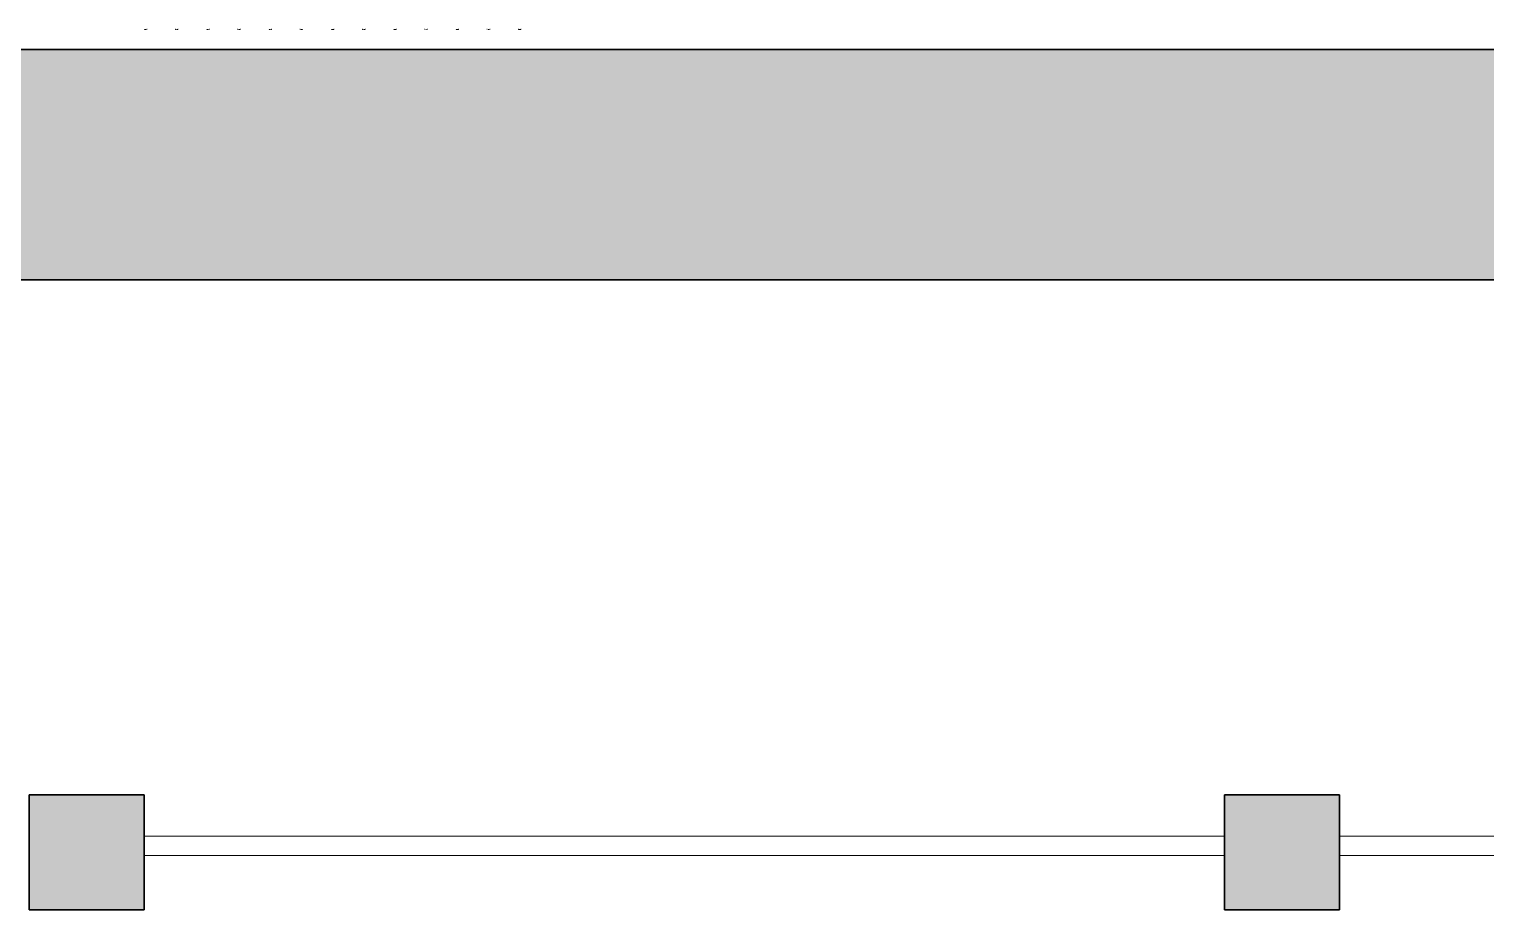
# Model space of a CAD drawing. Header units: inches. Extents: x -1176 to 1551, y -3558 to 978.
# Drawn here: x 217.5 to 369.4, y -66.9 to 24.9 of the extents above; entities that cross this region are included whole.
import ezdxf

# ---------------------------------------------------------------- set-up
doc = ezdxf.new("R2010")
doc.units = ezdxf.units.IN
doc.header["$MEASUREMENT"] = 0
doc.linetypes.add('Demolished', pattern=[0.1875, 0.125, -0.0625])
for name, color, linetype, lineweight in [('A-COLS', 52, 'Continuous', 18), ('A-FLOR-HRAL', 11, 'Continuous', 18), ('A-GENM', 13, 'Demolished', 9), ('A-WALL', 113, 'Continuous', 18), ('A-WALL-PATT', 111, 'Continuous', 18)]:
    doc.layers.add(name, color=color, linetype=linetype, lineweight=lineweight)

# ---------------------------------------------------------------- blocks, each defined once
blk = doc.blocks.new('Top Rail Type - Top Rail_Internal_-5011479-1st Floor Demo')
at = {"layer": 'A-FLOR-HRAL', "lineweight": 9}
for p, q in [((229.54, -59.18), (342.13, -59.18)), ((354.13, -59.18), (466.4, -59.18)), ((342.13, -61.18), (229.54, -61.18)), ((466.4, -61.18), (354.13, -61.18))]:
    blk.add_line(p, q, dxfattribs=at)
blk = doc.blocks.new('Top Rail Type - Top Rail_Internal_-V4-1st Floor Demo')
at = {"layer": 'A-FLOR-HRAL', "lineweight": 9}
for p, q in [((229.54, -59.18), (342.13, -59.18)), ((354.13, -59.18), (466.4, -59.18)), ((229.54, -61.18), (342.13, -61.18)), ((354.13, -61.18), (466.4, -61.18))]:
    blk.add_line(p, q, dxfattribs=at)
blk = doc.blocks.new('Cast_Iron_Radiator_8182 - Cast_Iron_Radiator_8182-V55-1st Floor Demo')
at = {"layer": 'A-GENM', "linetype": 'Continuous'}
for p, q in [((-2.54, -4.93), (-2.5, -4.93)), ((-2.5, -4.93), (-2.46, -4.93)), ((0.71, -4.93), (0.75, -4.93)), ((0.75, -4.93), (0.79, -4.93)), ((3.96, -4.93), (4, -4.93)), ((4, -4.93), (4.04, -4.93)), ((7.21, -4.93), (7.25, -4.93)), ((7.25, -4.93), (7.29, -4.93)), ((10.46, -4.93), (10.5, -4.93)), ((10.5, -4.93), (10.54, -4.93)), ((13.71, -4.93), (13.75, -4.93)), ((13.75, -4.93), (13.79, -4.93))]:
    blk.add_line(p, q, dxfattribs=at)
at = {"layer": 'A-GENM', "linetype": 'Continuous', "flags": 128}
for points in [[(-5.89, -4.9), (-5.89, -4.9), (-5.9, -4.9), (-5.9, -4.89), (-5.91, -4.89)], [(-5.84, -4.93), (-5.85, -4.92), (-5.85, -4.92), (-5.86, -4.92), (-5.87, -4.91), (-5.87, -4.91)], [(-5.63, -4.91), (-5.63, -4.92), (-5.64, -4.92), (-5.65, -4.92), (-5.66, -4.92), (-5.66, -4.93)], [(-5.59, -4.89), (-5.6, -4.89), (-5.6, -4.9), (-5.61, -4.9), (-5.62, -4.9)], [(-2.64, -4.9), (-2.64, -4.9), (-2.65, -4.9), (-2.65, -4.89), (-2.66, -4.89)], [(-2.59, -4.93), (-2.6, -4.92), (-2.6, -4.92), (-2.61, -4.92), (-2.62, -4.91), (-2.62, -4.91)], [(-2.38, -4.91), (-2.38, -4.92), (-2.39, -4.92), (-2.4, -4.92), (-2.41, -4.92), (-2.41, -4.93)], [(-2.34, -4.89), (-2.35, -4.89), (-2.35, -4.9), (-2.36, -4.9), (-2.37, -4.9)], [(0.61, -4.9), (0.61, -4.9), (0.6, -4.9), (0.6, -4.89), (0.59, -4.89)], [(0.66, -4.93), (0.65, -4.92), (0.65, -4.92), (0.64, -4.92), (0.63, -4.91), (0.63, -4.91)], [(0.87, -4.91), (0.87, -4.92), (0.86, -4.92), (0.85, -4.92), (0.84, -4.92), (0.84, -4.93)], [(0.91, -4.89), (0.9, -4.89), (0.9, -4.9), (0.89, -4.9), (0.88, -4.9)], [(3.86, -4.9), (3.86, -4.9), (3.85, -4.9), (3.85, -4.89), (3.84, -4.89)], [(3.91, -4.93), (3.9, -4.92), (3.9, -4.92), (3.89, -4.92), (3.88, -4.91), (3.88, -4.91)], [(4.12, -4.91), (4.12, -4.92), (4.11, -4.92), (4.1, -4.92), (4.09, -4.92), (4.09, -4.93)], [(4.16, -4.89), (4.15, -4.89), (4.15, -4.9), (4.14, -4.9), (4.13, -4.9)], [(7.11, -4.9), (7.11, -4.9), (7.1, -4.9), (7.1, -4.89), (7.09, -4.89)], [(7.16, -4.93), (7.15, -4.92), (7.15, -4.92), (7.14, -4.92), (7.13, -4.91), (7.13, -4.91)], [(7.37, -4.91), (7.37, -4.92), (7.36, -4.92), (7.35, -4.92), (7.34, -4.92), (7.34, -4.93)], [(7.41, -4.89), (7.4, -4.89), (7.4, -4.9), (7.39, -4.9), (7.38, -4.9)], [(10.36, -4.9), (10.36, -4.9), (10.35, -4.9), (10.35, -4.89), (10.34, -4.89)], [(10.41, -4.93), (10.4, -4.92), (10.4, -4.92), (10.39, -4.92), (10.38, -4.91), (10.38, -4.91)], [(10.62, -4.91), (10.62, -4.92), (10.61, -4.92), (10.6, -4.92), (10.59, -4.92), (10.59, -4.93)], [(10.66, -4.89), (10.65, -4.89), (10.65, -4.9), (10.64, -4.9), (10.63, -4.9)], [(13.61, -4.9), (13.61, -4.9), (13.6, -4.9), (13.6, -4.89), (13.59, -4.89)], [(13.66, -4.93), (13.65, -4.92), (13.65, -4.92), (13.64, -4.92), (13.63, -4.91), (13.63, -4.91)], [(13.87, -4.91), (13.87, -4.92), (13.86, -4.92), (13.85, -4.92), (13.84, -4.92), (13.84, -4.93)], [(13.91, -4.89), (13.9, -4.89), (13.9, -4.9), (13.89, -4.9), (13.88, -4.9)]]:
    blk.add_lwpolyline(points, dxfattribs=at)
blk = doc.blocks.new('Cast_Iron_Radiator_8182 - Cast_Iron_Radiator_8182-V56-1st Floor Demo')
at = {"layer": 'A-GENM', "linetype": 'Continuous'}
for p, q in [((-5.79, -4.93), (-5.75, -4.93)), ((-5.75, -4.93), (-5.71, -4.93)), ((-2.54, -4.93), (-2.5, -4.93)), ((-2.5, -4.93), (-2.46, -4.93)), ((0.71, -4.93), (0.75, -4.93)), ((0.75, -4.93), (0.79, -4.93)), ((3.96, -4.93), (4, -4.93)), ((4, -4.93), (4.04, -4.93)), ((7.21, -4.93), (7.25, -4.93)), ((7.25, -4.93), (7.29, -4.93)), ((10.46, -4.93), (10.5, -4.93)), ((10.5, -4.93), (10.54, -4.93)), ((13.71, -4.93), (13.75, -4.93)), ((13.75, -4.93), (13.79, -4.93))]:
    blk.add_line(p, q, dxfattribs=at)
at = {"layer": 'A-GENM', "linetype": 'Continuous', "flags": 128}
for points in [[(-5.89, -4.9), (-5.89, -4.9), (-5.9, -4.9), (-5.9, -4.89), (-5.91, -4.89)], [(-5.84, -4.93), (-5.85, -4.92), (-5.85, -4.92), (-5.86, -4.92), (-5.87, -4.91), (-5.87, -4.91)], [(-5.63, -4.91), (-5.63, -4.92), (-5.64, -4.92), (-5.65, -4.92), (-5.66, -4.92), (-5.66, -4.93)], [(-5.59, -4.89), (-5.6, -4.89), (-5.6, -4.9), (-5.61, -4.9), (-5.62, -4.9)], [(-2.64, -4.9), (-2.64, -4.9), (-2.65, -4.9), (-2.65, -4.89), (-2.66, -4.89)], [(-2.59, -4.93), (-2.6, -4.92), (-2.6, -4.92), (-2.61, -4.92), (-2.62, -4.91), (-2.62, -4.91)], [(-2.38, -4.91), (-2.38, -4.92), (-2.39, -4.92), (-2.4, -4.92), (-2.41, -4.92), (-2.41, -4.93)], [(-2.34, -4.89), (-2.35, -4.89), (-2.35, -4.9), (-2.36, -4.9), (-2.37, -4.9)], [(0.61, -4.9), (0.61, -4.9), (0.6, -4.9), (0.6, -4.89), (0.59, -4.89)], [(0.66, -4.93), (0.65, -4.92), (0.65, -4.92), (0.64, -4.92), (0.63, -4.91), (0.63, -4.91)], [(0.87, -4.91), (0.87, -4.92), (0.86, -4.92), (0.85, -4.92), (0.84, -4.92), (0.84, -4.93)], [(0.91, -4.89), (0.9, -4.89), (0.9, -4.9), (0.89, -4.9), (0.88, -4.9)], [(3.86, -4.9), (3.86, -4.9), (3.85, -4.9), (3.85, -4.89), (3.84, -4.89)], [(3.91, -4.93), (3.9, -4.92), (3.9, -4.92), (3.89, -4.92), (3.88, -4.91), (3.88, -4.91)], [(4.12, -4.91), (4.12, -4.92), (4.11, -4.92), (4.1, -4.92), (4.09, -4.92), (4.09, -4.93)], [(4.16, -4.89), (4.15, -4.89), (4.15, -4.9), (4.14, -4.9), (4.13, -4.9)], [(7.11, -4.9), (7.11, -4.9), (7.1, -4.9), (7.1, -4.89), (7.09, -4.89)], [(7.16, -4.93), (7.15, -4.92), (7.15, -4.92), (7.14, -4.92), (7.13, -4.91), (7.13, -4.91)], [(7.37, -4.91), (7.37, -4.92), (7.36, -4.92), (7.35, -4.92), (7.34, -4.92), (7.34, -4.93)], [(7.41, -4.89), (7.4, -4.89), (7.4, -4.9), (7.39, -4.9), (7.38, -4.9)], [(10.36, -4.9), (10.36, -4.9), (10.35, -4.9), (10.35, -4.89), (10.34, -4.89)], [(10.41, -4.93), (10.4, -4.92), (10.4, -4.92), (10.39, -4.92), (10.38, -4.91), (10.38, -4.91)], [(10.62, -4.91), (10.62, -4.92), (10.61, -4.92), (10.6, -4.92), (10.59, -4.92), (10.59, -4.93)], [(10.66, -4.89), (10.65, -4.89), (10.65, -4.9), (10.64, -4.9), (10.63, -4.9)], [(13.61, -4.9), (13.61, -4.9), (13.6, -4.9), (13.6, -4.89), (13.59, -4.89)], [(13.66, -4.93), (13.65, -4.92), (13.65, -4.92), (13.64, -4.92), (13.63, -4.91), (13.63, -4.91)], [(13.87, -4.91), (13.87, -4.92), (13.86, -4.92), (13.85, -4.92), (13.84, -4.92), (13.84, -4.93)], [(13.91, -4.89), (13.9, -4.89), (13.9, -4.9), (13.89, -4.9), (13.88, -4.9)]]:
    blk.add_lwpolyline(points, dxfattribs=at)

msp = doc.modelspace()

# ---------------------------------------------------------------- hatches: boundary and pattern name
at = {"layer": 'A-COLS'}
for points in [[(217.54, -66.86), (229.54, -66.86), (229.54, -54.86), (217.54, -54.86)], [(342.13, -66.86), (354.13, -66.86), (354.13, -54.86), (342.13, -54.86)]]:
    msp.add_hatch(color=250, dxfattribs=at).paths.add_polyline_path(points, flags=0)
at = {"layer": 'A-WALL-PATT', "lineweight": 9}
msp.add_hatch(color=7, dxfattribs=at).paths.add_polyline_path([(464.28, -1.17), (464.28, 22.83), (18.22, 22.83), (18.22, -1.17), (371.72, -1.17)], flags=0)

# ---------------------------------------------------------------- linework, layer by layer
at = {"layer": 'A-COLS', "color": 8, "lineweight": 30}
for p, q in [((229.54, -54.86), (217.54, -54.86)), ((217.54, -54.86), (217.54, -66.86)), ((229.54, -66.86), (229.54, -54.86)), ((354.13, -54.86), (342.13, -54.86)), ((342.13, -54.86), (342.13, -66.86)), ((354.13, -66.86), (354.13, -54.86)), ((217.54, -66.86), (229.54, -66.86)), ((342.13, -66.86), (354.13, -66.86))]:
    msp.add_line(p, q, dxfattribs=at)
at = {"layer": 'A-WALL', "color": 8, "lineweight": 30}
for p, q in [((464.28, 22.83), (18.22, 22.83)), ((1.72, -1.17), (480.78, -1.17))]:
    msp.add_line(p, q, dxfattribs=at)

# ---------------------------------------------------------------- block references
at = {"layer": 'A-FLOR-HRAL', "lineweight": 9}
for name in ['Top Rail Type - Top Rail_Internal_-5011479-1st Floor Demo', 'Top Rail Type - Top Rail_Internal_-V4-1st Floor Demo']:
    msp.add_blockref(name, (0, 0), dxfattribs=at)
at = {"layer": 'A-GENM', "linetype": 'Continuous'}
for name, p in [('Cast_Iron_Radiator_8182 - Cast_Iron_Radiator_8182-V56-1st Floor Demo', (235.42, 29.83)), ('Cast_Iron_Radiator_8182 - Cast_Iron_Radiator_8182-V55-1st Floor Demo', (254.92, 29.83))]:
    msp.add_blockref(name, p, dxfattribs=at)

doc.saveas('drawing.dxf')
